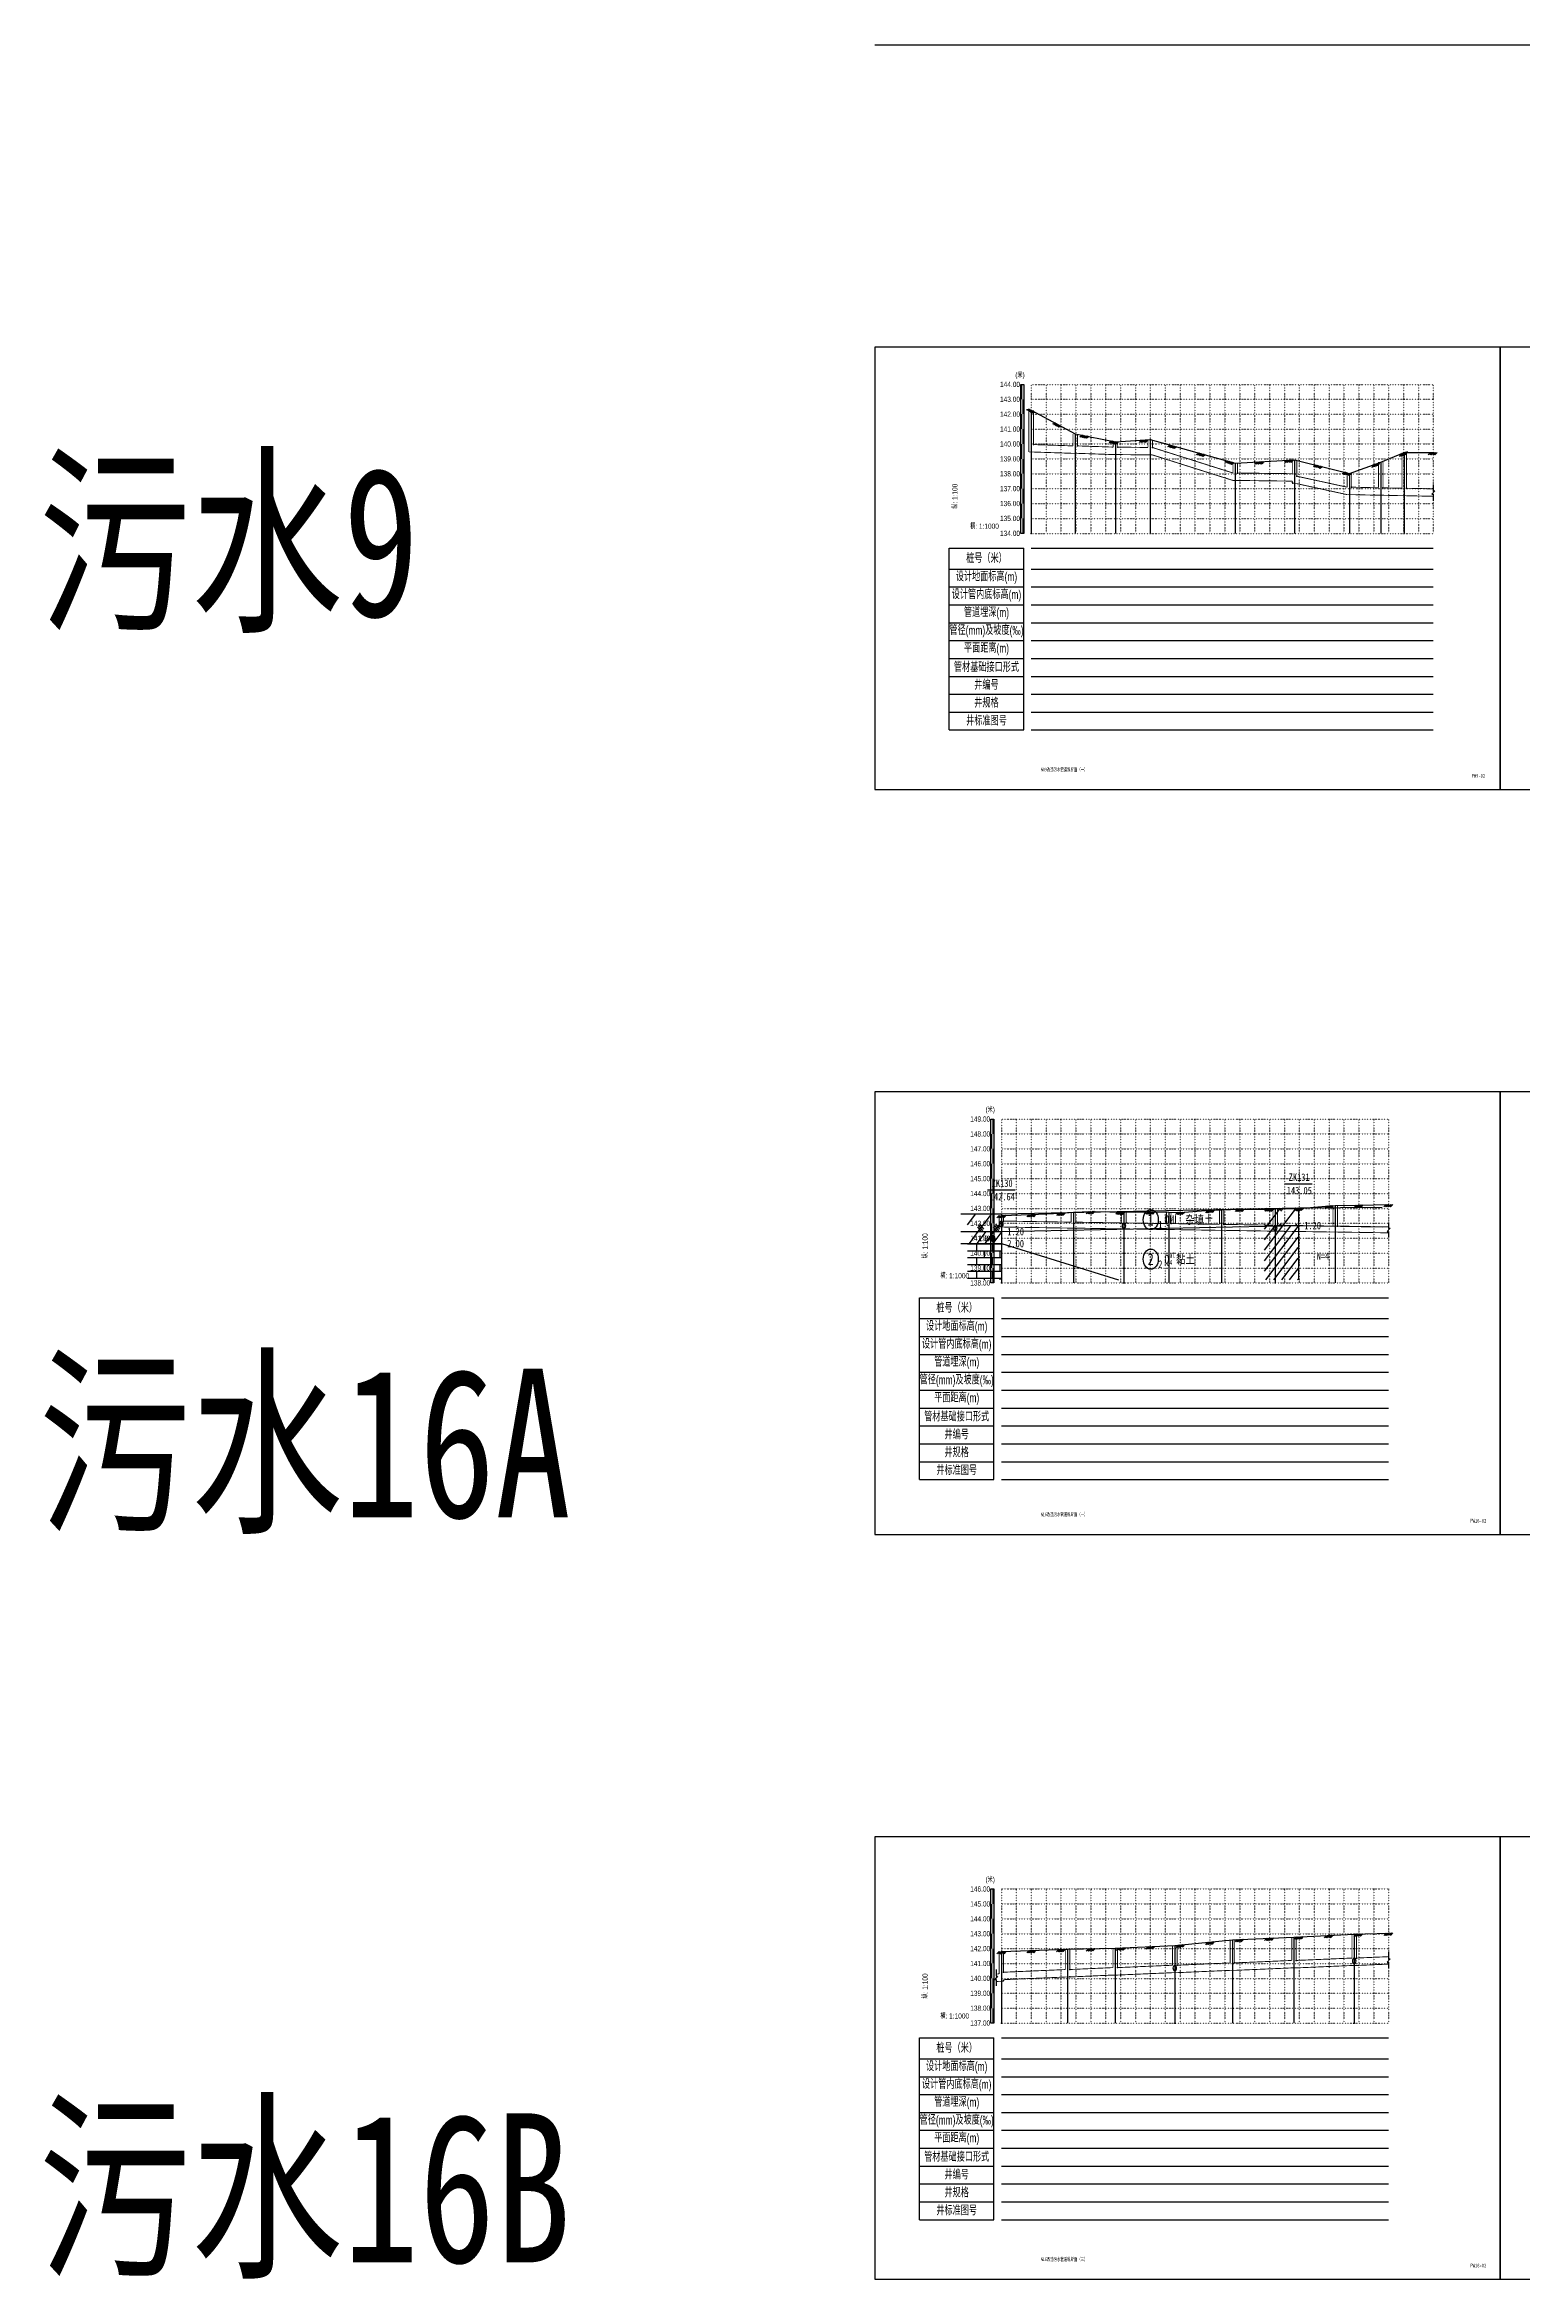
# Model space of a CAD drawing. Extents: x 529262 to 576451, y 2694391 to 2717535.
# Drawn here: x 570894 to 571886, y 2709447 to 2710947 of the extents above; entities that cross this region are included whole.
import ezdxf
from ezdxf.enums import TextEntityAlignment as Align
from ezdxf.xclip import XClip

# ---------------------------------------------------------------- set-up
doc = ezdxf.new("R2010")
doc.units = 0
doc.header["$XCLIPFRAME"] = 0
doc.linetypes.add('DOT', pattern=[6.35, 0, -6.35])
doc.linetypes.add('sx', pattern=[10, 5, 0, 5, 0])
for name, color, linetype in [('GiCAD_PouMian', 7, 'Continuous'), ('GICAD_QUYANG', 7, 'Continuous'), ('GPSCOMMON', 7, 'Continuous'), ('P-说明', 7, 'Continuous'), ('PP-COM', 7, 'Continuous'), ('图框线', 7, 'Continuous'), ('地质-地层符号', 3, 'Continuous'), ('地质-地层线', 7, 'Continuous'), ('地质-地面线', 7, 'Continuous'), ('地质-填充花纹', 4, 'Continuous'), ('地质-文字', 7, 'Continuous'), ('地质-标贯', 7, 'Continuous'), ('地质-钻孔', 7, 'Continuous'), ('纵断_分栏线', 5, 'Continuous'), ('纵断_地面线', 3, 'Continuous'), ('纵断_标注', 2, 'Continuous'), ('纵断_标注_支管', 2, 'Continuous'), ('纵断_表头', 2, 'Continuous'), ('纵断_设计线', 1, 'Continuous'), ('纵断_高程网格', 8, 'DOT')]:
    doc.layers.add(name, color=color, linetype=linetype)
for name, color, linetype, lineweight in [('外框_TK', 2, 'Continuous', 15), ('纵断污水井', 7, 'Continuous', 60), ('纵断污水管', 224, 'Continuous', 60)]:
    doc.layers.add(name, color=color, linetype=linetype, lineweight=lineweight)
doc.styles.add('JieTuHzTxt', font='smsim.shx', dxfattribs={"width": 0.7, "bigfont": 'smfs.shx'})
doc.styles.add('SEMDI', font='smsim.shx', dxfattribs={"width": 0.75, "bigfont": 'smfs.shx'})
doc.styles.get("Standard").update_dxf_attribs({"font": '', "height": 2.5, "bigfont": 'smfs.shx'})
doc.styles.add('地层编号', font='', dxfattribs={"width": 0.7, "height": 4})
doc.styles.add('宋体', font='', dxfattribs={"width": 0.75})
doc.styles.add('层底标注', font='', dxfattribs={"width": 0.7, "height": 2.5})
doc.styles.add('岩土名称', font='', dxfattribs={"width": 0.7, "height": 3})
doc.styles.add('时代', font='', dxfattribs={"width": 0.7, "height": 3})
doc.styles.add('标贯动探', font='', dxfattribs={"width": 0.7, "height": 2.5})
doc.styles.add('钻孔标注', font='', dxfattribs={"width": 0.7, "height": 2.5})
doc.styles.get('Standard').set_extended_font_data('FangSong_GB2312')
doc.styles.get('地层编号').set_extended_font_data('FangSong_GB2312')
doc.styles.get('宋体').set_extended_font_data('SimSun')
doc.styles.get('层底标注').set_extended_font_data('FangSong_GB2312')
doc.styles.get('岩土名称').set_extended_font_data('FangSong_GB2312')
doc.styles.get('时代').set_extended_font_data('FangSong_GB2312')
doc.styles.get('标贯动探').set_extended_font_data('FangSong_GB2312')
doc.styles.get('钻孔标注').set_extended_font_data('FangSong_GB2312')
doc.linetypes.add('bzhjcx', pattern='A,0.001,[2,XX1.shx,S=1,R=0,X=1,Y=0],-2', length=2.001)

# ---------------------------------------------------------------- blocks, each defined once
blk = doc.blocks.new('A3WK')
at = {"layer": '图框线'}
blk.add_lwpolyline([(0, 0), (420, 0), (420, 297), (0, 297), (0, 0)], dxfattribs=at)
blk = doc.blocks.new('市政排水（YZ）_zdbt')
at = {"color": 0, "linetype": 'ByBlock', "lineweight": -2}
for p, q in [((-50, 0), (0, 0)), ((-50, -122), (-50, 0)), ((0, -122), (0, 0)), ((-50, -14), (0, -14)), ((-50, -26), (0, -26)), ((-50, -38), (0, -38)), ((-50, -50), (0, -50)), ((-50, -62), (0, -62)), ((-50, -74), (0, -74)), ((-50, -86), (0, -86)), ((-50, -98), (0, -98)), ((-50, -110), (0, -110)), ((-50, -122), (0, -122))]:
    blk.add_line(p, q, dxfattribs=at)
at = {"color": 0, "linetype": 'ByBlock', "lineweight": -2, "char_height": 6, "attachment_point": 5, "style": 'JieTuHzTxt'}
for s, insert in [('桩号（米）', (-25, -7)), ('设计管内底标高(m)', (-25, -32)), ('设计地面标高(m)', (-25, -20)), ('管道埋深(m)', (-25, -44)), ('管径(mm)及坡度(‰)', (-25, -56)), ('平面距离(m)', (-25, -68)), ('管材基础接口形式', (-25, -80)), ('井编号', (-25, -92)), ('井规格', (-25, -104)), ('井标准图号', (-25, -116))]:
    blk.add_mtext(s, dxfattribs=dict(at, insert=insert))
blk = doc.blocks.new('VSDesignLineBlock')
at = {"color": 0, "linetype": 'Continuous'}
for p, q in [((-1.5, 0), (-3, -1.5)), ((-0.8, 0), (-2.2, -1.5)), ((0, 0), (-1.5, -1.5)), ((0, 0), (1.5, -1.5)), ((1.5, 0), (0.8, -0.8)), ((2.2, 0), (1.1, -1.1)), ((3, 0), (1.5, -1.5)), ((-1, -1), (-0.5, -1.5)), ((-0.5, -0.5), (0.5, -1.5))]:
    blk.add_line(p, q, dxfattribs=at)
blk = doc.blocks.new('A$C1B0B6F20')
at = {"layer": 'GiCAD_PouMian'}
h = blk.add_hatch(color=8, dxfattribs=at)
edge = h.paths.add_edge_path()
edge.add_arc((-4, -8.25), 1, 0, 360)
at = {"layer": 'GICAD_QUYANG', "color": 8}
blk.add_circle((-4, -8.25), 1, dxfattribs=at)
at = {"layer": '地质-地层符号', "color": 8, "linetype": 'Continuous'}
for centre in [(66.86, -1.98), (199.99, -1.12), (66.86, -15.23), (199.99, -19.25), (66.86, -33.1), (199.99, -42.62)]:
    blk.add_ellipse(centre, major_axis=(0, 3.38), ratio=1, dxfattribs=at)
at = {"layer": '地质-地层线', "color": 8}
for p, q in [((-20, -6), (0, -6)), ((0, -6), (132.95, -3.95)), ((132.95, -3.95), (266.25, -5.29)), ((266.25, -5.29), (286.25, -5.29))]:
    blk.add_line(p, q, dxfattribs=at)
at = {"layer": '地质-地层线', "color": 8, "linetype": 'bzhjcx'}
for p, q in [((-20, -10), (0, -10)), ((0, -10), (132.95, -40.95)), ((132.95, -40.95), (266.25, -26.79)), ((266.25, -26.79), (286.25, -26.79))]:
    blk.add_line(p, q, dxfattribs=at)
at = {"layer": '地质-地面线', "color": 8, "linetype": 'Continuous'}
for p, q in [((-20, 0), (0, 0)), ((0, 0), (132.95, 2.05)), ((132.95, 2.05), (266.25, 2.71)), ((266.25, 2.71), (286.25, 2.71))]:
    blk.add_line(p, q, dxfattribs=at)
at = {"layer": '地质-填充花纹', "color": 8, "linetype": 'Continuous'}
for p, q in [((118.52, 0.88), (117.8, 1.6)), ((119.02, 1.38), (118.57, 1.83)), ((118.79, -4.17), (124.88, 1.93)), ((125.52, 0.88), (124.48, 1.92)), ((126.02, 1.38), (125.47, 1.93)), ((125.97, -4.06), (132.06, 2.04)), ((126.52, 1.88), (126.45, 1.95)), ((132.66, 0.88), (131.52, 2.03)), ((132.8, 1.74), (132.5, 2.04)), ((251.1, 0.87), (252.88, 2.64)), ((252.8, 0.88), (251.1, 2.58)), ((253.3, 1.38), (252.04, 2.64)), ((252.16, -5.15), (259.98, 2.68)), ((253.8, 1.88), (253.04, 2.64)), ((259.94, 0.88), (258.17, 2.65)), ((260.44, 1.38), (259.15, 2.67)), ((259.16, -5.22), (266.1, 1.73)), ((260.94, 1.88), (260.14, 2.68)), ((266.1, 1.72), (265.17, 2.65)), ((-15.15, -3.75), (-11.4, 0)), ((-14.32, -10), (-10.32, -6)), ((-10.79, -10), (-6.79, -6)), ((-9.02, -6), (-10.6, -4.42)), ((-10.32, -6), (-4.32, 0)), ((-8.33, -5.69), (-10.1, -3.92)), ((-7.83, -5.19), (-9.6, -3.42)), ((-7.25, -10), (-3.25, -6)), ((-3.72, -10), (-0.15, -6.43)), ((-1.88, -6), (-3.46, -4.42)), ((-3.25, -6), (-0.15, -2.9)), ((-1.19, -5.69), (-2.96, -3.92)), ((-0.69, -5.19), (-2.46, -3.42)), ((118.43, -4.17), (117.8, -3.54)), ((117.8, -15.76), (129.56, -4)), ((117.8, -12.22), (125.97, -4.06)), ((117.8, -8.69), (122.38, -4.11)), ((117.8, -5.15), (118.79, -4.17)), ((117.8, -19.29), (132.8, -4.29)), ((124.48, -4.08), (124.32, -3.92)), ((125.47, -4.07), (124.82, -3.42)), ((131.38, -3.97), (131.32, -3.92)), ((132.36, -3.96), (131.82, -3.42)), ((251.83, -5.15), (251.1, -4.42)), ((251.1, -6.2), (252.16, -5.15)), ((251.1, -9.74), (255.66, -5.18)), ((251.1, -13.27), (259.16, -5.22)), ((251.1, -16.81), (262.66, -5.25)), ((251.1, -20.34), (266.1, -5.34)), ((252.84, -5.16), (251.6, -3.92)), ((253.85, -5.17), (252.1, -3.42)), ((258.9, -5.22), (258.1, -4.42)), ((259.91, -5.23), (258.6, -3.92)), ((260.87, -5.19), (259.1, -3.42)), ((266.1, -5.28), (265.24, -4.42)), ((266.1, -4.28), (265.74, -3.92)), ((-15.15, -10.1), (-0.15, -10.1)), ((-15.15, -12.4), (-0.15, -12.4)), ((-15.15, -14.7), (-0.15, -14.7)), ((-11, -12.4), (-11, -10.1)), ((-11, -17), (-11, -14.7)), ((-7.5, -10.1), (-7.5, -10)), ((-7.5, -14.7), (-7.5, -12.4)), ((-4, -12.4), (-4, -10.1)), ((-4, -17), (-4, -14.7)), ((-0.5, -10.1), (-0.5, -10)), ((-0.5, -14.7), (-0.5, -12.4)), ((-0.18, -10), (-0.15, -9.97)), ((117.8, -22.83), (132.8, -7.83)), ((117.8, -26.36), (132.8, -11.36)), ((117.8, -29.9), (132.8, -14.9)), ((251.1, -23.88), (266.1, -8.88)), ((251.1, -27.41), (266.1, -12.41)), ((-15.15, -17), (-0.15, -17)), ((-15.15, -19.3), (-0.15, -19.3)), ((-15.15, -21.6), (-0.15, -21.6)), ((-11, -21.6), (-11, -19.3)), ((-7.5, -19.3), (-7.5, -17)), ((-7.5, -23.9), (-7.5, -21.6)), ((-4, -21.6), (-4, -19.3)), ((-0.5, -19.3), (-0.5, -17)), ((-0.5, -23.9), (-0.5, -21.6)), ((117.8, -33.44), (132.8, -18.44)), ((117.8, -36.97), (132.8, -21.97)), ((253.96, -28.1), (266.1, -15.95)), ((257.91, -27.68), (266.1, -19.48)), ((-15.15, -23.9), (-0.15, -23.9)), ((-11, -25), (-11, -23.9)), ((-4, -25), (-4, -23.9)), ((120.3, -38.01), (132.8, -25.51)), ((123.17, -38.67), (132.8, -29.04)), ((251.1, -28.5), (266.1, -28.5)), ((251.5, -28.5), (251.5, -28.36)), ((255, -30.8), (255, -28.5)), ((258.5, -28.5), (258.5, -27.61)), ((261.87, -27.26), (266.1, -23.02)), ((262, -30.8), (262, -28.5)), ((265.5, -28.5), (265.5, -26.87)), ((265.82, -26.84), (266.1, -26.56)), ((126.04, -39.34), (132.8, -32.58)), ((128.91, -40.01), (132.8, -36.11)), ((251.1, -30.8), (266.1, -30.8)), ((251.1, -33.1), (266.1, -33.1)), ((251.1, -35.4), (266.1, -35.4)), ((251.5, -33.1), (251.5, -30.8)), ((251.5, -37.7), (251.5, -35.4)), ((255, -35.4), (255, -33.1)), ((258.5, -33.1), (258.5, -30.8)), ((258.5, -37.7), (258.5, -35.4)), ((262, -35.4), (262, -33.1)), ((265.5, -33.1), (265.5, -30.8)), ((265.5, -37.7), (265.5, -35.4)), ((117.8, -37.7), (119, -37.7)), ((117.8, -40), (128.89, -40)), ((117.8, -42.3), (132.8, -42.3)), ((117.8, -44.6), (132.8, -44.6)), ((118.5, -37.7), (118.5, -37.58)), ((118.5, -42.3), (118.5, -40)), ((118.5, -46.9), (118.5, -44.6)), ((122, -40), (122, -38.4)), ((122, -44.6), (122, -42.3)), ((125.5, -42.3), (125.5, -40)), ((125.5, -46.9), (125.5, -44.6)), ((129, -44.6), (129, -42.3)), ((131.78, -40.68), (132.8, -39.65)), ((132.5, -42.3), (132.5, -40.84)), ((132.5, -46.9), (132.5, -44.6)), ((251.1, -37.7), (266.1, -37.7)), ((251.1, -40), (266.1, -40)), ((251.1, -42.3), (266.1, -42.3)), ((251.1, -44.6), (266.1, -44.6)), ((251.5, -42.3), (251.5, -40)), ((251.5, -46.29), (251.5, -44.6)), ((255, -40), (255, -37.7)), ((255, -44.6), (255, -42.3)), ((258.5, -42.3), (258.5, -40)), ((258.5, -46.29), (258.5, -44.6)), ((262, -40), (262, -37.7)), ((262, -44.6), (262, -42.3)), ((265.5, -42.3), (265.5, -40)), ((265.5, -46.29), (265.5, -44.6)), ((117.8, -46.9), (132.8, -46.9)), ((117.8, -49.2), (132.8, -49.2)), ((117.8, -51.5), (132.8, -51.5)), ((118.5, -51.5), (118.5, -49.2)), ((122, -49.2), (122, -46.9)), ((122, -53.8), (122, -51.5)), ((125.5, -51.5), (125.5, -49.2)), ((129, -49.2), (129, -46.9)), ((129, -53.8), (129, -51.5)), ((132.5, -51.5), (132.5, -49.2)), ((121.76, -53.8), (132.8, -53.8)), ((125.5, -54.69), (125.5, -53.8)), ((131.49, -56.1), (132.8, -56.1)), ((132.5, -56.1), (132.5, -53.8))]:
    blk.add_line(p, q, dxfattribs=at)
at = {"layer": '地质-钻孔', "color": 8, "linetype": 'Continuous'}
for p, q in [((-6.19, 8), (6.19, 8)), ((126.76, 10.05), (139.14, 10.05)), ((260.06, 10.71), (272.44, 10.71)), ((-1.5, -25), (1.5, -25)), ((264.75, -46.29), (267.75, -46.29)), ((131.45, -56.45), (134.45, -56.45))]:
    blk.add_line(p, q, dxfattribs=at)
at = {"layer": '地质-钻孔', "color": 8, "linetype": 'sx'}
for p, q in [((132.95, 2.05), (132.95, -56.45)), ((266.25, 2.71), (266.25, -46.29)), ((0, 0), (0, -25))]:
    blk.add_line(p, q, dxfattribs=at)
at = {"layer": 'GICAD_QUYANG', "color": 8, "linetype": 'Continuous', "width": 0.7}
blk.add_text('1.65', height=2, dxfattribs=at).set_placement((-9.87, -9.25))
at = {"layer": '地质-地层符号', "color": 8, "linetype": 'Continuous'}
for s, height, style, p in [('1', 4, '地层编号', (198.6, -3.12)), ('Q', 3, '时代', (206.17, -2.62)), ('ML', 3, '时代', (208.45, -2.62)), ('杂填土', 3, '岩土名称', (215.47, -2.62)), ('1', 4, '地层编号', (65.48, -3.98)), ('1', 2.6, '地层编号', (70.24, -4.98)), ('Q', 3, '时代', (73.04, -3.48)), ('ML', 3, '时代', (75.32, -3.48)), ('杂填土', 3, '岩土名称', (82.35, -3.48)), ('1', 2.6, '地层编号', (203.37, -4.12)), ('2', 4, '地层编号', (65.48, -17.23)), ('Q', 3, '时代', (73.04, -16.73)), ('黏土', 3, '岩土名称', (78.19, -16.73)), ('2', 2.6, '地层编号', (70.24, -18.23)), ('2', 4, '地层编号', (198.6, -21.25)), ('2', 2.6, '地层编号', (203.37, -22.25)), ('Q', 3, '时代', (206.17, -20.75)), ('黏土', 3, '岩土名称', (211.32, -20.75)), ('5', 4, '地层编号', (65.48, -35.1)), ('C', 3, '时代', (71.24, -34.6)), ('石灰岩', 3, '岩土名称', (74.32, -34.6)), ('5', 4, '地层编号', (198.6, -44.62)), ('C', 3, '时代', (204.37, -44.12)), ('石灰岩', 3, '岩土名称', (207.45, -44.12))]:
    blk.add_text(s, height=height, dxfattribs=dict(at, style=style)).set_placement(p)
at = {"layer": '地质-地层符号', "color": 8, "linetype": 'Continuous', "style": '时代', "width": 0.8}
for s, p in [('al', (75.32, -14.73)), ('4', (75.32, -17.23)), ('4', (208.45, -21.25)), ('al', (208.45, -18.75))]:
    blk.add_text(s, height=1.8, dxfattribs=at).set_placement(p)
at = {"layer": '地质-文字', "color": 8, "linetype": 'Continuous', "style": '层底标注'}
for s, p in [('1.20', (2.65, -7.25)), ('1.20', (135.6, -5.2)), ('1.60', (268.9, -6.54)), ('2.00', (2.65, -11.25)), ('5.00', (2.65, -26.25)), ('5.90', (268.9, -28.04)), ('8.60', (135.6, -42.2)), ('9.80', (268.9, -47.54)), ('11.70', (135.6, -57.7))]:
    blk.add_text(s, height=2.5, dxfattribs=at).set_placement(p)
at = {"layer": '地质-标贯', "color": 8, "linetype": 'Continuous', "style": '标贯动探'}
for s, p in [('N=4', (141.15, -15.45)), ('N=5', (274.45, -21.79))]:
    blk.add_text(s, height=2.5, dxfattribs=at).set_placement(p)
at = {"layer": '地质-钻孔', "color": 8, "linetype": 'Continuous', "style": '钻孔标注'}
for s, p in [('ZK130', (-4.32, 9)), ('143.05', (127.76, 6.55)), ('ZK131', (128.63, 11.05)), ('143.19', (261.06, 7.21)), ('ZK132', (261.93, 11.71)), ('142.64', (-5.19, 4.5))]:
    blk.add_text(s, height=2.5, dxfattribs=at).set_placement(p)
blk = doc.blocks.new('A3_CdSzy')
at = {"layer": '外框_TK', "const_width": 0.1}
blk.add_lwpolyline([(0, 297), (420, 297), (420, 0), (0, 0)], close=True, dxfattribs=at)

msp = doc.modelspace()

# ---------------------------------------------------------------- linework, layer by layer
for p in [(571557.768, 2710678.095), (571587.392, 2710677.206), (571614.356, 2710676.398), (571637.697, 2710676.134), (571694.797, 2710659.004), (571734.65, 2710656.854), (571771.449, 2710649.498), (571792.478, 2710649.077), (571808.279, 2710648.761), (571537.769, 2710156.858), (571586.165, 2710156.132), (571620.007, 2710155.624), (571650.19, 2710155.171), (571685.656, 2710154.639), (571721.643, 2710154.1), (571761.921, 2710153.495), (571734.238, 2709660.548), (571774.658, 2709662.165), (571537.769, 2709652.649), (571582.224, 2709654.468), (571614.224, 2709655.747), (571654.224, 2709657.347), (571692.875, 2709658.893)]:
    msp.add_point(p)
at = {"layer": 'GPSCOMMON'}
for p in [(571556.268, 2710618.514), (571536.269, 2710115.361), (571536.269, 2709618.518)]:
    msp.add_point(p, dxfattribs=at)
at = {"layer": 'PP-COM'}
for p, q in [((571451.269, 2710946.518), (576451.269, 2710946.518)), ((571451.269, 2710446.518), (576451.269, 2710446.518)), ((571451.269, 2709946.518), (576451.269, 2709946.518)), ((571451.269, 2709446.518), (576451.269, 2709446.518))]:
    msp.add_line(p, q, dxfattribs=at)
at = {"layer": '纵断_分栏线'}
for p, q in [((571556.268, 2710608.514), (571826.268, 2710608.514)), ((571556.268, 2710594.514), (571826.268, 2710594.514)), ((571556.268, 2710582.514), (571826.268, 2710582.514)), ((571556.268, 2710570.514), (571826.268, 2710570.514)), ((571556.268, 2710558.514), (571826.268, 2710558.514)), ((571556.268, 2710546.514), (571826.268, 2710546.514)), ((571556.268, 2710534.514), (571826.268, 2710534.514)), ((571556.268, 2710522.514), (571826.268, 2710522.514)), ((571556.268, 2710510.514), (571826.268, 2710510.514)), ((571556.268, 2710498.514), (571826.268, 2710498.514)), ((571556.268, 2710486.514), (571826.268, 2710486.514)), ((571536.269, 2710105.361), (571796.269, 2710105.361)), ((571536.269, 2710091.361), (571796.269, 2710091.361)), ((571536.269, 2710079.361), (571796.269, 2710079.361)), ((571536.269, 2710067.361), (571796.269, 2710067.361)), ((571536.269, 2710055.361), (571796.269, 2710055.361)), ((571536.269, 2710043.361), (571796.269, 2710043.361)), ((571536.269, 2710031.361), (571796.269, 2710031.361)), ((571536.269, 2710019.361), (571796.269, 2710019.361)), ((571536.269, 2710007.361), (571796.269, 2710007.361)), ((571536.269, 2709995.361), (571796.269, 2709995.361)), ((571536.269, 2709983.361), (571796.269, 2709983.361)), ((571536.269, 2709608.518), (571796.269, 2709608.518)), ((571536.269, 2709594.518), (571796.269, 2709594.518)), ((571536.269, 2709582.518), (571796.269, 2709582.518)), ((571536.269, 2709570.518), (571796.269, 2709570.518)), ((571536.269, 2709558.518), (571796.269, 2709558.518)), ((571536.269, 2709546.518), (571796.269, 2709546.518)), ((571536.269, 2709534.518), (571796.269, 2709534.518)), ((571536.269, 2709522.518), (571796.269, 2709522.518)), ((571536.269, 2709510.518), (571796.269, 2709510.518)), ((571536.269, 2709498.518), (571796.269, 2709498.518)), ((571536.269, 2709486.518), (571796.269, 2709486.518))]:
    msp.add_line(p, q, dxfattribs=at)
at = {"layer": '纵断_地面线'}
for points in [[(571536.269, 2710160.631), (571556.269, 2710161.261), (571576.269, 2710162.261), (571584.665, 2710162.739), (571596.27, 2710163.401), (571596.348, 2710163.399), (571609.016, 2710163.031), (571616.27, 2710162.821), (571618.507, 2710162.844), (571629.223, 2710162.957), (571636.27, 2710163.031), (571648.69, 2710162.845), (571656.27, 2710162.731), (571676.27, 2710164.091), (571684.156, 2710164.379), (571696.27, 2710164.821), (571716.27, 2710164.941), (571720.143, 2710165.016), (571736.27, 2710165.331), (571756.27, 2710167.111), (571760.421, 2710167.221), (571776.27, 2710167.641), (571796.269, 2710167.951)], [(571536.269, 2709666.523), (571580.724, 2709668.064), (571612.724, 2709668.786), (571652.724, 2709670.591), (571691.375, 2709674.445), (571732.738, 2709676.249), (571773.158, 2709678.222), (571796.269, 2709678.968)]]:
    msp.add_lwpolyline(points, dxfattribs=at)
at = {"layer": '纵断_标注'}
for p, q in [((571556.268, 2710701.149), (571556.268, 2710618.514)), ((571585.892, 2710685.291), (571585.892, 2710618.514)), ((571636.197, 2710681.407), (571636.197, 2710618.514)), ((571612.856, 2710679.971), (571612.856, 2710618.514)), ((571693.297, 2710665.638), (571693.297, 2710618.514)), ((571733.15, 2710667.915), (571733.15, 2710618.514)), ((571790.978, 2710666.293), (571790.978, 2710618.514)), ((571806.779, 2710672.709), (571806.779, 2710618.514)), ((571769.949, 2710658.745), (571769.949, 2710618.514)), ((571536.269, 2710160.631), (571536.269, 2710115.361)), ((571584.665, 2710162.739), (571584.665, 2710115.361)), ((571618.507, 2710162.844), (571618.507, 2710115.361)), ((571648.69, 2710162.845), (571648.69, 2710115.361)), ((571684.156, 2710164.379), (571684.156, 2710115.361)), ((571720.143, 2710165.016), (571720.143, 2710115.361)), ((571760.421, 2710167.221), (571760.421, 2710115.361)), ((571732.738, 2709676.249), (571732.738, 2709618.518)), ((571773.158, 2709678.222), (571773.158, 2709618.518)), ((571536.269, 2709666.523), (571536.269, 2709618.518)), ((571580.724, 2709668.064), (571580.724, 2709618.518)), ((571612.724, 2709668.786), (571612.724, 2709618.518)), ((571652.724, 2709670.591), (571652.724, 2709618.518)), ((571691.375, 2709674.445), (571691.375, 2709618.518))]:
    msp.add_line(p, q, dxfattribs=at)
for points in [[(571501.268, 2710618.514, 0, 0, 0), (571501.268, 2710643.847, 1, 0, 0), (571501.268, 2710651.847, 0, 0, 0)], [(571501.268, 2710618.514, 0, 0, 0), (571526.601, 2710618.514, 1, 0, 0), (571534.601, 2710618.514, 0, 0, 0)], [(571481.269, 2710115.361, 0, 0, 0), (571481.269, 2710140.694, 1, 0, 0), (571481.269, 2710148.694, 0, 0, 0)], [(571481.269, 2710115.361, 0, 0, 0), (571506.603, 2710115.361, 1, 0, 0), (571514.603, 2710115.361, 0, 0, 0)], [(571481.269, 2709618.518, 0, 0, 0), (571481.269, 2709643.851, 1, 0, 0), (571481.269, 2709651.851, 0, 0, 0)], [(571481.269, 2709618.518, 0, 0, 0), (571506.603, 2709618.518, 1, 0, 0), (571514.603, 2709618.518, 0, 0, 0)]]:
    msp.add_lwpolyline(points, format="xyseb", dxfattribs=at)
for points in [[(571826.268, 2710651.371), (571826.268, 2710646.971), (571827.268, 2710646.971), (571825.268, 2710644.771), (571826.268, 2710644.771), (571826.268, 2710640.371)], [(571796.269, 2710155.958), (571796.269, 2710152.058), (571797.269, 2710152.058), (571795.269, 2710149.858), (571796.269, 2710149.858), (571796.269, 2710145.958)], [(571796.269, 2709666.089), (571796.269, 2709661.689), (571797.269, 2709661.689), (571795.269, 2709659.489), (571796.269, 2709659.489), (571796.269, 2709655.089)], [(571532.769, 2709654.44), (571532.769, 2709650.039), (571533.769, 2709650.039), (571531.769, 2709647.839), (571532.769, 2709647.839), (571532.769, 2709643.438)]]:
    msp.add_lwpolyline(points, dxfattribs=at)
for p in [(571731.65, 2710652.704), (571537.769, 2709647.083), (571582.224, 2709649.448)]:
    msp.add_point(p, dxfattribs=at)
at = {"layer": '纵断_标注_支管'}
for p in [(571536.269, 2710115.361), (571618.507, 2710115.361), (571720.143, 2710115.361), (571652.724, 2709618.518), (571773.158, 2709618.518)]:
    msp.add_point(p, dxfattribs=at)
at = {"layer": '纵断_表头', "const_width": 1}
for points in [[(571549.768, 2710708.514), (571549.768, 2710718.514)], [(571549.768, 2710688.514), (571549.768, 2710698.514)], [(571550.768, 2710698.514), (571550.768, 2710708.514)], [(571550.768, 2710678.514), (571550.768, 2710688.514)], [(571549.768, 2710668.514), (571549.768, 2710678.514)], [(571550.768, 2710658.514), (571550.768, 2710668.514)], [(571549.768, 2710648.514), (571549.768, 2710658.514)], [(571549.768, 2710628.514), (571549.768, 2710638.514)], [(571550.768, 2710638.514), (571550.768, 2710648.514)], [(571550.768, 2710618.514), (571550.768, 2710628.514)], [(571529.769, 2710205.361), (571529.769, 2710215.361)], [(571530.769, 2710215.361), (571530.769, 2710225.361)], [(571530.769, 2710195.361), (571530.769, 2710205.361)], [(571529.769, 2710185.361), (571529.769, 2710195.361)], [(571530.769, 2710175.361), (571530.769, 2710185.361)], [(571529.769, 2710165.361), (571529.769, 2710175.361)], [(571529.769, 2710145.361), (571529.769, 2710155.361)], [(571530.769, 2710155.361), (571530.769, 2710165.361)], [(571530.769, 2710135.361), (571530.769, 2710145.361)], [(571529.769, 2710125.361), (571529.769, 2710135.361)], [(571530.769, 2710115.361), (571530.769, 2710125.361)], [(571530.769, 2709698.518), (571530.769, 2709708.518)], [(571529.769, 2709688.518), (571529.769, 2709698.518)], [(571529.769, 2709668.518), (571529.769, 2709678.518)], [(571530.769, 2709678.518), (571530.769, 2709688.518)], [(571530.769, 2709658.518), (571530.769, 2709668.518)], [(571529.769, 2709648.518), (571529.769, 2709658.518)], [(571530.769, 2709638.518), (571530.769, 2709648.518)], [(571529.769, 2709628.518), (571529.769, 2709638.518)], [(571530.769, 2709618.518), (571530.769, 2709628.518)]]:
    msp.add_lwpolyline(points, dxfattribs=at)
at = {"layer": '纵断_表头'}
for points in [[(571551.268, 2710618.514), (571549.268, 2710618.514), (571549.268, 2710718.514), (571551.268, 2710718.514), (571551.268, 2710618.514)], [(571531.269, 2710115.361), (571529.269, 2710115.361), (571529.269, 2710225.361), (571531.269, 2710225.361), (571531.269, 2710115.361)], [(571531.269, 2709618.518), (571529.269, 2709618.518), (571529.269, 2709708.518), (571531.269, 2709708.518), (571531.269, 2709618.518)]]:
    msp.add_lwpolyline(points, dxfattribs=at)
at = {"layer": '纵断_设计线'}
for points in [[(571556.268, 2710701.149), (571585.892, 2710685.291), (571612.856, 2710679.971), (571636.197, 2710681.407), (571693.297, 2710665.638), (571733.15, 2710667.915), (571769.949, 2710658.745), (571790.978, 2710666.293), (571806.779, 2710672.709), (571826.268, 2710672.808)], [(571536.269, 2710160.631), (571556.269, 2710161.261), (571576.269, 2710162.261), (571584.665, 2710162.739), (571596.27, 2710163.401), (571596.348, 2710163.399), (571609.016, 2710163.031), (571616.27, 2710162.821), (571618.507, 2710162.844), (571629.223, 2710162.957), (571636.27, 2710163.031), (571648.69, 2710162.845), (571656.27, 2710162.731), (571676.27, 2710164.091), (571684.156, 2710164.379), (571696.27, 2710164.821), (571716.27, 2710164.941), (571720.143, 2710165.016), (571736.27, 2710165.331), (571756.27, 2710167.111), (571760.421, 2710167.221), (571776.27, 2710167.641), (571796.269, 2710167.951)], [(571536.269, 2709666.523), (571580.724, 2709668.064), (571612.724, 2709668.786), (571652.724, 2709670.591), (571691.375, 2709674.445), (571732.738, 2709676.249), (571773.158, 2709678.222), (571796.269, 2709678.968)]]:
    msp.add_lwpolyline(points, dxfattribs=at)
at = {"layer": '纵断_高程网格', "ltscale": 0.0787}
for p, q in [((571556.268, 2710718.514), (571826.268, 2710718.514)), ((571556.268, 2710718.514), (571556.268, 2710618.514)), ((571566.268, 2710718.514), (571566.268, 2710618.514)), ((571576.268, 2710718.514), (571576.268, 2710618.514)), ((571586.268, 2710718.514), (571586.268, 2710618.514)), ((571596.268, 2710718.514), (571596.268, 2710618.514)), ((571606.268, 2710718.514), (571606.268, 2710618.514)), ((571616.268, 2710718.514), (571616.268, 2710618.514)), ((571626.268, 2710718.514), (571626.268, 2710618.514)), ((571636.268, 2710718.514), (571636.268, 2710618.514)), ((571646.268, 2710718.514), (571646.268, 2710618.514)), ((571656.268, 2710718.514), (571656.268, 2710618.514)), ((571666.268, 2710718.514), (571666.268, 2710618.514)), ((571676.268, 2710718.514), (571676.268, 2710618.514)), ((571686.268, 2710718.514), (571686.268, 2710618.514)), ((571696.268, 2710718.514), (571696.268, 2710618.514)), ((571706.268, 2710718.514), (571706.268, 2710618.514)), ((571716.268, 2710718.514), (571716.268, 2710618.514)), ((571726.268, 2710718.514), (571726.268, 2710618.514)), ((571736.268, 2710718.514), (571736.268, 2710618.514)), ((571746.268, 2710718.514), (571746.268, 2710618.514)), ((571756.268, 2710718.514), (571756.268, 2710618.514)), ((571766.268, 2710718.514), (571766.268, 2710618.514)), ((571776.268, 2710718.514), (571776.268, 2710618.514)), ((571786.268, 2710718.514), (571786.268, 2710618.514)), ((571796.268, 2710718.514), (571796.268, 2710618.514)), ((571806.268, 2710718.514), (571806.268, 2710618.514)), ((571816.268, 2710718.514), (571816.268, 2710618.514)), ((571826.268, 2710718.514), (571826.268, 2710618.514)), ((571556.268, 2710708.514), (571826.268, 2710708.514)), ((571556.268, 2710698.514), (571826.268, 2710698.514)), ((571556.268, 2710688.514), (571826.268, 2710688.514)), ((571556.268, 2710678.514), (571826.268, 2710678.514)), ((571556.268, 2710668.514), (571826.268, 2710668.514)), ((571556.268, 2710658.514), (571826.268, 2710658.514)), ((571556.268, 2710648.514), (571826.268, 2710648.514)), ((571556.268, 2710638.514), (571826.268, 2710638.514)), ((571556.268, 2710628.514), (571826.268, 2710628.514)), ((571556.268, 2710618.514), (571826.268, 2710618.514)), ((571536.269, 2710225.361), (571796.269, 2710225.361)), ((571536.269, 2710225.361), (571536.269, 2710115.361)), ((571536.269, 2710215.361), (571796.269, 2710215.361)), ((571546.269, 2710225.361), (571546.269, 2710115.361)), ((571556.269, 2710225.361), (571556.269, 2710115.361)), ((571566.269, 2710225.361), (571566.269, 2710115.361)), ((571576.269, 2710225.361), (571576.269, 2710115.361)), ((571586.269, 2710225.361), (571586.269, 2710115.361)), ((571596.269, 2710225.361), (571596.269, 2710115.361)), ((571606.269, 2710225.361), (571606.269, 2710115.361)), ((571616.269, 2710225.361), (571616.269, 2710115.361)), ((571626.269, 2710225.361), (571626.269, 2710115.361)), ((571636.269, 2710225.361), (571636.269, 2710115.361)), ((571646.269, 2710225.361), (571646.269, 2710115.361)), ((571656.269, 2710225.361), (571656.269, 2710115.361)), ((571666.269, 2710225.361), (571666.269, 2710115.361)), ((571676.269, 2710225.361), (571676.269, 2710115.361)), ((571686.269, 2710225.361), (571686.269, 2710115.361)), ((571696.269, 2710225.361), (571696.269, 2710115.361)), ((571706.269, 2710225.361), (571706.269, 2710115.361)), ((571716.269, 2710225.361), (571716.269, 2710115.361)), ((571726.269, 2710225.361), (571726.269, 2710115.361)), ((571736.269, 2710225.361), (571736.269, 2710115.361)), ((571746.269, 2710225.361), (571746.269, 2710115.361)), ((571756.269, 2710225.361), (571756.269, 2710115.361)), ((571766.269, 2710225.361), (571766.269, 2710115.361)), ((571776.269, 2710225.361), (571776.269, 2710115.361)), ((571786.269, 2710225.361), (571786.269, 2710115.361)), ((571796.269, 2710225.361), (571796.269, 2710115.361)), ((571536.269, 2710205.361), (571796.269, 2710205.361)), ((571536.269, 2710195.361), (571796.269, 2710195.361)), ((571536.269, 2710185.361), (571796.269, 2710185.361)), ((571536.269, 2710175.361), (571796.269, 2710175.361)), ((571536.269, 2710165.361), (571796.269, 2710165.361)), ((571536.269, 2710155.361), (571796.269, 2710155.361)), ((571536.269, 2710145.361), (571796.269, 2710145.361)), ((571536.269, 2710135.361), (571796.269, 2710135.361)), ((571536.269, 2710125.361), (571796.269, 2710125.361)), ((571536.269, 2710115.361), (571796.269, 2710115.361)), ((571536.269, 2709708.518), (571796.269, 2709708.518)), ((571536.269, 2709708.518), (571536.269, 2709618.518)), ((571546.269, 2709708.518), (571546.269, 2709618.518)), ((571556.269, 2709708.518), (571556.269, 2709618.518)), ((571566.269, 2709708.518), (571566.269, 2709618.518)), ((571576.269, 2709708.518), (571576.269, 2709618.518)), ((571586.269, 2709708.518), (571586.269, 2709618.518)), ((571596.269, 2709708.518), (571596.269, 2709618.518)), ((571606.269, 2709708.518), (571606.269, 2709618.518)), ((571616.269, 2709708.518), (571616.269, 2709618.518)), ((571626.269, 2709708.518), (571626.269, 2709618.518)), ((571636.269, 2709708.518), (571636.269, 2709618.518)), ((571646.269, 2709708.518), (571646.269, 2709618.518)), ((571656.269, 2709708.518), (571656.269, 2709618.518)), ((571666.269, 2709708.518), (571666.269, 2709618.518)), ((571676.269, 2709708.518), (571676.269, 2709618.518)), ((571686.269, 2709708.518), (571686.269, 2709618.518)), ((571696.269, 2709708.518), (571696.269, 2709618.518)), ((571706.269, 2709708.518), (571706.269, 2709618.518)), ((571716.269, 2709708.518), (571716.269, 2709618.518)), ((571726.269, 2709708.518), (571726.269, 2709618.518)), ((571736.269, 2709708.518), (571736.269, 2709618.518)), ((571746.269, 2709708.518), (571746.269, 2709618.518)), ((571756.269, 2709708.518), (571756.269, 2709618.518)), ((571766.269, 2709708.518), (571766.269, 2709618.518)), ((571776.269, 2709708.518), (571776.269, 2709618.518)), ((571786.269, 2709708.518), (571786.269, 2709618.518)), ((571796.269, 2709708.518), (571796.269, 2709618.518)), ((571536.269, 2709698.518), (571796.269, 2709698.518)), ((571536.269, 2709688.518), (571796.269, 2709688.518)), ((571536.269, 2709678.518), (571796.269, 2709678.518)), ((571536.269, 2709668.518), (571796.269, 2709668.518)), ((571536.269, 2709658.518), (571796.269, 2709658.518)), ((571536.269, 2709648.518), (571796.269, 2709648.518)), ((571536.269, 2709638.518), (571796.269, 2709638.518)), ((571536.269, 2709628.518), (571796.269, 2709628.518)), ((571536.269, 2709618.518), (571796.269, 2709618.518))]:
    msp.add_line(p, q, dxfattribs=at)
at = {"layer": '纵断污水井', "const_width": 0.6}
for points in [[(571554.768, 2710701.149), (571554.768, 2710673.095)], [(571557.768, 2710701.149), (571557.768, 2710678.094)], [(571584.392, 2710685.291), (571584.392, 2710677.206)], [(571587.392, 2710685.291), (571587.392, 2710677.204)], [(571611.356, 2710679.971), (571611.356, 2710676.398)], [(571614.356, 2710679.971), (571614.356, 2710676.394)], [(571634.697, 2710681.407), (571634.697, 2710676.134)], [(571637.697, 2710681.407), (571637.697, 2710676.134)], [(571554.768, 2710673.094), (571557.768, 2710673.094)], [(571584.392, 2710672.204), (571587.392, 2710672.204)], [(571611.356, 2710671.394), (571614.356, 2710671.394)], [(571634.697, 2710671.134), (571637.697, 2710671.134)], [(571691.797, 2710665.638), (571691.797, 2710659.004)], [(571694.797, 2710665.638), (571694.797, 2710659.004)], [(571731.65, 2710667.915), (571731.65, 2710658.554)], [(571734.65, 2710667.915), (571734.65, 2710656.854)], [(571789.478, 2710666.293), (571789.478, 2710649.077)], [(571792.478, 2710666.293), (571792.478, 2710649.074)], [(571805.279, 2710672.709), (571805.279, 2710648.761)], [(571808.279, 2710672.709), (571808.279, 2710648.764)], [(571691.797, 2710654.004), (571694.797, 2710654.004)], [(571731.65, 2710651.854), (571731.65, 2710653.554)], [(571731.65, 2710651.854), (571734.65, 2710651.854)], [(571768.449, 2710658.745), (571768.449, 2710649.494)], [(571771.449, 2710658.745), (571771.449, 2710649.494)], [(571768.449, 2710644.494), (571771.449, 2710644.494)], [(571789.478, 2710644.074), (571792.478, 2710644.074)], [(571805.279, 2710643.764), (571808.279, 2710643.764)], [(571534.769, 2710160.631), (571534.769, 2710152.858)], [(571537.769, 2710160.631), (571537.769, 2710156.861)], [(571583.165, 2710162.739), (571583.165, 2710156.132)], [(571586.165, 2710162.739), (571586.165, 2710156.131)], [(571617.007, 2710162.844), (571617.007, 2710155.624)], [(571620.007, 2710162.844), (571620.007, 2710155.621)], [(571647.19, 2710162.845), (571647.19, 2710155.171)], [(571650.19, 2710162.845), (571650.19, 2710155.171)], [(571682.656, 2710164.379), (571682.656, 2710154.639)], [(571685.656, 2710164.379), (571685.656, 2710154.641)], [(571718.643, 2710165.016), (571718.643, 2710154.1)], [(571721.643, 2710165.016), (571721.643, 2710154.101)], [(571758.921, 2710167.221), (571758.921, 2710153.495)], [(571761.921, 2710167.221), (571761.921, 2710153.501)], [(571534.769, 2710152.861), (571537.769, 2710152.861)], [(571583.165, 2710152.131), (571586.165, 2710152.131)], [(571617.007, 2710151.621), (571620.007, 2710151.621)], [(571647.19, 2710151.171), (571650.19, 2710151.171)], [(571682.656, 2710150.641), (571685.656, 2710150.641)], [(571718.643, 2710150.101), (571721.643, 2710150.101)], [(571758.921, 2710149.501), (571761.921, 2710149.501)], [(571731.238, 2709676.249), (571731.238, 2709660.548)], [(571734.238, 2709676.249), (571734.238, 2709660.548)], [(571771.658, 2709678.222), (571771.658, 2709662.165)], [(571774.658, 2709678.222), (571774.658, 2709662.168)], [(571534.769, 2709666.523), (571534.769, 2709651.52)], [(571537.769, 2709666.523), (571537.769, 2709652.648)], [(571579.224, 2709668.064), (571579.224, 2709654.428)], [(571582.224, 2709668.064), (571582.224, 2709654.468)], [(571611.224, 2709668.786), (571611.224, 2709655.748)], [(571614.224, 2709668.786), (571614.224, 2709655.748)], [(571651.224, 2709670.591), (571651.224, 2709657.347)], [(571654.224, 2709670.591), (571654.224, 2709657.348)], [(571689.875, 2709674.445), (571689.875, 2709658.893)], [(571692.875, 2709674.445), (571692.875, 2709658.898)], [(571534.769, 2709646.518), (571537.769, 2709646.518)], [(571537.769, 2709646.518), (571537.769, 2709647.648)], [(571579.224, 2709649.428), (571582.224, 2709649.428)], [(571582.224, 2709649.428), (571582.224, 2709649.468)], [(571611.224, 2709650.748), (571614.224, 2709650.748)], [(571651.224, 2709652.348), (571654.224, 2709652.348)], [(571689.875, 2709653.898), (571692.875, 2709653.898)], [(571731.238, 2709655.548), (571734.238, 2709655.548)], [(571771.658, 2709657.168), (571774.658, 2709657.168)]]:
    msp.add_lwpolyline(points, dxfattribs=at)
at = {"layer": '纵断污水管', "const_width": 0.6}
for points in [[(571557.768, 2710678.095), (571584.392, 2710677.206)], [(571557.768, 2710673.095), (571584.392, 2710672.206)], [(571587.392, 2710677.206), (571611.356, 2710676.398)], [(571587.392, 2710672.206), (571611.356, 2710671.398)], [(571614.356, 2710676.398), (571634.697, 2710676.134)], [(571614.356, 2710671.398), (571634.697, 2710671.134)], [(571637.697, 2710676.134), (571691.797, 2710659.004)], [(571637.697, 2710671.134), (571691.797, 2710654.004)], [(571694.797, 2710659.004), (571731.65, 2710658.554)], [(571694.797, 2710654.004), (571731.65, 2710653.554)], [(571734.65, 2710656.854), (571768.449, 2710649.494)], [(571734.65, 2710651.854), (571768.449, 2710644.494)], [(571771.449, 2710649.498), (571789.478, 2710649.077)], [(571771.449, 2710644.498), (571789.478, 2710644.077)], [(571792.478, 2710649.077), (571805.279, 2710648.761)], [(571792.478, 2710644.077), (571805.279, 2710643.761)], [(571808.279, 2710648.761), (571826.268, 2710648.371)], [(571808.279, 2710643.761), (571826.268, 2710643.371)], [(571537.769, 2710156.858), (571583.165, 2710156.132)], [(571586.165, 2710156.132), (571617.007, 2710155.624)], [(571620.007, 2710155.624), (571647.19, 2710155.171)], [(571650.19, 2710155.171), (571682.656, 2710154.639)], [(571537.769, 2710152.858), (571583.165, 2710152.132)], [(571586.165, 2710152.132), (571617.007, 2710151.624)], [(571620.007, 2710151.624), (571647.19, 2710151.171)], [(571650.19, 2710151.171), (571682.656, 2710150.639)], [(571685.656, 2710154.639), (571718.643, 2710154.1)], [(571685.656, 2710150.639), (571718.643, 2710150.1)], [(571721.643, 2710154.1), (571758.921, 2710153.495)], [(571721.643, 2710150.1), (571758.921, 2710149.495)], [(571761.921, 2710153.495), (571796.269, 2710152.958)], [(571761.921, 2710149.495), (571796.269, 2710148.958)], [(571692.875, 2709658.893), (571731.238, 2709660.548)], [(571734.238, 2709660.548), (571771.658, 2709662.165)], [(571774.658, 2709662.165), (571796.269, 2709663.089)], [(571534.769, 2709651.52), (571532.769, 2709651.44)], [(571534.769, 2709646.518), (571532.769, 2709646.438)], [(571537.769, 2709652.649), (571579.224, 2709654.428)], [(571537.769, 2709647.649), (571579.224, 2709649.428)], [(571582.224, 2709654.468), (571611.224, 2709655.748)], [(571582.224, 2709649.468), (571611.224, 2709650.748)], [(571614.224, 2709655.747), (571651.224, 2709657.347)], [(571614.224, 2709650.747), (571651.224, 2709652.347)], [(571654.224, 2709657.347), (571689.875, 2709658.893)], [(571654.224, 2709652.347), (571689.875, 2709653.893)], [(571692.875, 2709653.893), (571731.238, 2709655.548)], [(571734.238, 2709655.548), (571771.658, 2709657.165)], [(571774.658, 2709657.165), (571796.269, 2709658.089)]]:
    msp.add_lwpolyline(points, dxfattribs=at)
at = {"layer": '纵断污水管', "lineweight": 30}
for centre in [(571536.269, 2710154.858), (571618.507, 2710153.624), (571720.143, 2710152.1), (571773.158, 2709660.205), (571652.724, 2709655.387)]:
    msp.add_ellipse(centre, major_axis=(0, 2), ratio=0.5, dxfattribs=at)

# ---------------------------------------------------------------- block references
at = {"layer": 'GPSCOMMON'}
ref = msp.add_blockref('A$C1B0B6F20', (571536.269, 2710161.761), dxfattribs=dict(at, xscale=1.5, yscale=2))
XClip(ref).set_block_clipping_path([(-18.1715265717, -22.1959871249), (170.4127105577, 15.151154093)])
at = {"layer": '纵断_标注'}
for p, rotation in [((571556.268, 2710701.149), 331.8404700691477), ((571573.9, 2710691.71), 331.8404700691477), ((571592.169, 2710684.053), 348.838633808676), ((571611.791, 2710680.181), 348.838633808676), ((571631.735, 2710681.132), 3.520452479164921), ((571651.166, 2710677.273), 344.562242210748), ((571670.445, 2710671.949), 344.562242210748), ((571689.723, 2710666.625), 344.562242210748), ((571709.563, 2710666.568), 3.269683448719717), ((571729.53, 2710667.708), 3.269683448719717), ((571787.314, 2710664.978), 19.74404197968754), ((571805.902, 2710672.353), 22.09929273933543), ((571825.832, 2710672.806), 0.2906571670471854), ((571749.038, 2710663.956), 346.0075153290277), ((571768.445, 2710659.12), 346.0075153290277), ((571536.269, 2710160.631), 1.804220466240222), ((571556.259, 2710161.261), 1.804220466240222), ((571576.234, 2710162.259), 2.862405226110886), ((571596.202, 2710163.397), 3.262245336141527), ((571616.194, 2710162.823), 358.3388879539846), ((571636.192, 2710163.03), 0.6015813967891485), ((571656.19, 2710162.732), 359.140628694547), ((571676.144, 2710164.082), 3.890120168162902), ((571696.131, 2710164.816), 2.090367984393664), ((571716.13, 2710164.94), 0.3437705521916294), ((571736.127, 2710165.328), 1.117126119446598), ((571756.048, 2710167.091), 5.085924088766076), ((571776.041, 2710167.635), 1.517982889003967), ((571796.038, 2710167.947), 0.8880134720432189), ((571715.979, 2709675.518), 2.497018420440581), ((571735.959, 2709676.406), 2.794483408815388), ((571755.935, 2709677.381), 2.794483408815388), ((571775.913, 2709678.311), 1.84910914142455), ((571795.903, 2709678.956), 1.84910914142455), ((571536.269, 2709666.523), 1.985442442740601), ((571556.257, 2709667.216), 1.985442442740601), ((571576.245, 2709667.909), 1.985442442740601), ((571596.239, 2709668.414), 1.293320049007155), ((571616.231, 2709668.945), 2.582617933644928), ((571636.211, 2709669.846), 2.582617933644928), ((571656.177, 2709670.935), 5.695263946149367), ((571676.078, 2709672.92), 5.695263946149367), ((571695.998, 2709674.647), 2.497018420440581)]:
    msp.add_blockref('VSDesignLineBlock', p, dxfattribs=dict(at, rotation=rotation))
at = {"layer": '纵断_表头'}
for name, p in [('A3_CdSzy', (571451.268, 2710446.514)), ('A3WK', (571451.268, 2710446.514)), ('A3WK', (571451.269, 2710446.515)), ('A3_CdSzy', (571871.268, 2710446.514)), ('A3WK', (571871.268, 2710446.514)), ('A3WK', (571871.269, 2710446.515)), ('市政排水（YZ）_zdbt', (571551.268, 2710608.514)), ('A3WK', (571451.268, 2709946.514)), ('A3WK', (571451.269, 2709946.515)), ('A3WK', (571871.268, 2709946.514)), ('A3WK', (571871.269, 2709946.515)), ('市政排水（YZ）_zdbt', (571531.269, 2710105.361)), ('A3WK', (571451.268, 2709446.518)), ('A3WK', (571451.269, 2709446.519)), ('A3WK', (571871.268, 2709446.518)), ('A3WK', (571871.269, 2709446.519)), ('市政排水（YZ）_zdbt', (571531.269, 2709608.518))]:
    msp.add_blockref(name, p, dxfattribs=at)

# ---------------------------------------------------------------- texts
at = {"layer": 'P-说明', "style": '宋体'}
for s, width, p in [('W09改造污水管道纵断面（一）', 0.65, (571578.466, 2710459.975)), ('PW9-02', 0.75, (571856.54, 2710455.745)), ('W16改造污水管道纵断面（一）', 0.65, (571578.466, 2709959.975)), ('PW16-02', 0.75, (571856.54, 2709955.745)), ('W16改造污水管道纵断面（三）', 0.65, (571578.466, 2709459.979)), ('PW16-02', 0.75, (571856.54, 2709455.749))]:
    msp.add_text(s, height=2.5, dxfattribs=dict(at, width=width)).set_placement(p, align=Align.MIDDLE_CENTER)
at = {"layer": 'PP-COM', "color": 2, "style": '宋体', "width": 0.75}
for s, p in [('污水9', (570889.626, 2710562.723)), ('污水16A', (570889.626, 2709957.9)), ('污水16B', (570889.626, 2709457.9))]:
    msp.add_text(s, height=100, dxfattribs=at).set_placement(p)
at = {"layer": '纵断_标注', "style": 'SEMDI', "width": 0.75}
for p in [(571503.268, 2710651.847), (571483.269, 2710148.694), (571483.269, 2709651.851)]:
    msp.add_text('纵: 1:100', height=3.5, rotation=90, dxfattribs=at).set_placement(p, align=Align.TOP_RIGHT)
for p in [(571534.601, 2710620.514), (571514.603, 2710117.361), (571514.603, 2709620.518)]:
    msp.add_text('横: 1:1000', height=3.5, dxfattribs=at).set_placement(p, align=Align.BOTTOM_RIGHT)
at = {"layer": '纵断_表头', "style": 'SEMDI', "width": 0.75}
for p in [(571548.768, 2710722.014), (571528.769, 2710228.861), (571528.769, 2709712.018)]:
    msp.add_text('(米)', height=3.5, dxfattribs=at).set_placement(p, align=Align.BOTTOM_CENTER)
for s, p in [('144.00', (571548.768, 2710718.514)), ('143.00', (571548.768, 2710708.514)), ('142.00', (571548.768, 2710698.514)), ('141.00', (571548.768, 2710688.514)), ('140.00', (571548.768, 2710678.514)), ('139.00', (571548.768, 2710668.514)), ('138.00', (571548.768, 2710658.514)), ('137.00', (571548.768, 2710648.514)), ('136.00', (571548.768, 2710638.514)), ('135.00', (571548.768, 2710628.514)), ('134.00', (571548.768, 2710618.514)), ('149.00', (571528.769, 2710225.361)), ('148.00', (571528.769, 2710215.361)), ('147.00', (571528.769, 2710205.361)), ('146.00', (571528.769, 2710195.361)), ('145.00', (571528.769, 2710185.361)), ('144.00', (571528.769, 2710175.361)), ('143.00', (571528.769, 2710165.361)), ('142.00', (571528.769, 2710155.361)), ('141.00', (571528.769, 2710145.361)), ('140.00', (571528.769, 2710135.361)), ('139.00', (571528.769, 2710125.361)), ('138.00', (571528.769, 2710115.361)), ('146.00', (571528.769, 2709708.518)), ('145.00', (571528.769, 2709698.518)), ('144.00', (571528.769, 2709688.518)), ('143.00', (571528.769, 2709678.518)), ('142.00', (571528.769, 2709668.518)), ('141.00', (571528.769, 2709658.518)), ('140.00', (571528.769, 2709648.518)), ('139.00', (571528.769, 2709638.518)), ('138.00', (571528.769, 2709628.518)), ('137.00', (571528.769, 2709618.518))]:
    msp.add_text(s, height=3.5, dxfattribs=at).set_placement(p, align=Align.MIDDLE_RIGHT)

doc.saveas('drawing.dxf')
